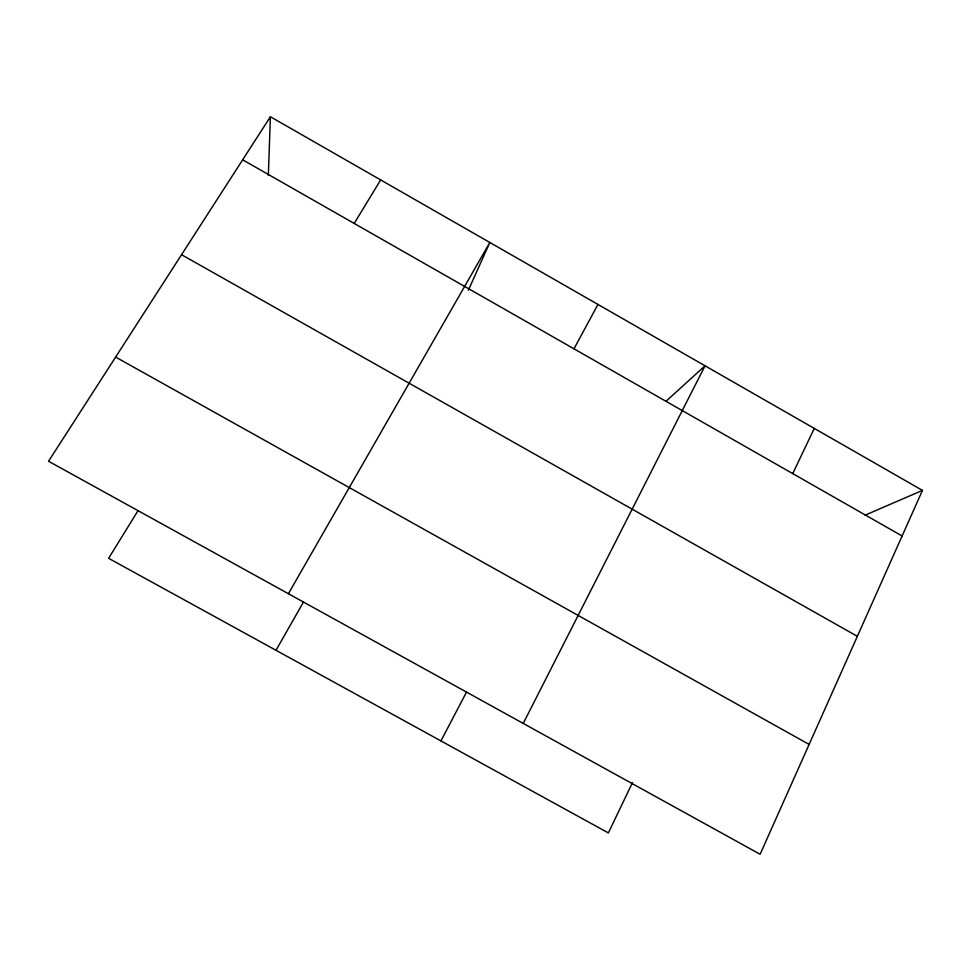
<?xml version="1.0" encoding="UTF-8"?>
<svg xmlns="http://www.w3.org/2000/svg" width="971" height="971" viewBox="0 0 971 971"><rect width="100%" height="100%" fill="white"/><g stroke="black" fill="none" stroke-linecap="round" stroke-linejoin="round"><path stroke-width="1.46" d="M268.348 175.448L270.399 116.738L922.45 490.391L760.123 854.262L48.55 461.249L270.399 116.738M468.35 290.268L489.833 242.483L288.399 593.718M792.737 473.605L814.281 428.405M632.485 782.602L608.368 832.924L108.618 558.313L138.052 510.625M523.235 723.431L705.031 365.8L665.96 401.326M440.943 740.922L466.541 692.044M573.982 348.807L597.954 304.445M276.007 650.291L303.498 601.996M354.197 223.439L380.656 179.914M865.088 515.176L922.45 490.391M115.634 357.085L809.122 744.429M181.553 254.705L857.344 636.321M242.665 159.814L902.108 535.992"/></g></svg>
